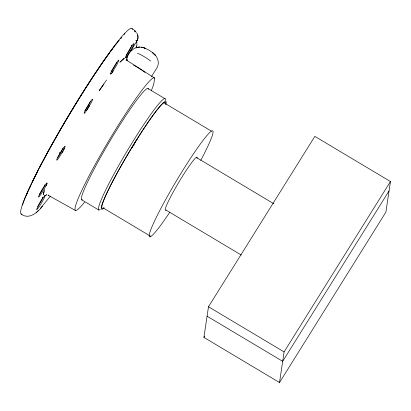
<?xml version="1.0" encoding="UTF-8"?>
<svg xmlns="http://www.w3.org/2000/svg" width="411" height="411" viewBox="0 0 411 411"><rect width="100%" height="100%" fill="white"/><g stroke="black" fill="none" stroke-linecap="round" stroke-linejoin="round"><path stroke-width="0.62" d="M63.109 147.945L59.652 154.659A5.672 0.514 -59.2 0 1 57.252 157.577M46.998 183.722L46.839 182.926C43.407 187.108 40.186 191.927 38.562 197.075L39.507 196.206A8.256 0.745 -59.2 0 0 44.753 188.027L46.813 184.256L47.049 183.09M126.115 60.304L126.264 59.282L127.014 60.037L126.871 57.982L127.883 55.547L137.166 40.653M126.855 58.177L127.713 55.737M127.477 60.777L154.675 78.105L153.76 84.193A77.222 6.966 -59.2 0 1 151.263 90.672M203.913 337.405L208.49 306.77L314.852 136.38L390.45 181.518L385.872 212.148L279.516 382.538L203.913 337.405L204.596 336.316M279.516 382.538L284.093 351.908L390.45 181.518M136.729 46.104L136.082 48.061L136.92 45.107L136.704 41.367M90.59 101.049L88.247 105.879L84.918 110.682M22.605 205.063L22.872 204.005M44.542 189.764L43.232 194.619L44.136 191.577M135.769 40.735L137.341 40.314C138.404 37.833 138.286 34.771 136.534 32.628M125.54 57.34L125.894 56.276A8.251 0.745 -59.2 0 1 133.159 44.229A8.251 0.745 -59.2 0 1 130.528 50.784L125.638 57.73L125.54 57.34L125.781 57.746L126.295 57.114M46.597 194.747C41.85 197.121 38.968 204.339 36.62 209.461A8.251 0.745 -59.2 0 0 39.97 205.418A8.251 0.745 -59.2 0 0 44.758 196.843L45.184 195.508M23.006 203.476L24.352 199.751M24.568 199.207L28.097 191.146L26.268 195.528M64.327 148.556L59.58 156.735L57.458 159.663L56.934 160.213L56.661 159.92A8.251 0.745 -59.2 0 1 59.287 154.515L62.868 148.756A8.251 0.745 -59.2 0 1 65.01 146.948L63.695 150.041M28.349 190.612L33.404 179.823L32.402 181.991M132.07 147.703L133.842 144.266M29.104 188.998L30.625 185.762M46.813 184.256L45.924 185.864M89.588 105.719L85.36 112.193A8.251 0.745 -59.2 0 1 86.937 107.25L90.297 101.861A8.251 0.745 -59.2 0 1 90.929 103.269L86.644 110.436M127.883 55.547L127.22 55.701M133.447 145.936L134.233 144.513M113.231 70.82L111.684 73.168L110.425 74.186A8.251 0.745 -59.2 0 1 114.643 65.688L116.781 62.41A8.251 0.745 -59.2 0 1 118.938 60.145L116.822 64.83L112.157 72.577M59.302 153.318L60.016 152.121M134.104 143.804L136.046 140.66M63.207 150.991L61.963 152.969M151.51 76.605L157.033 67.687C160.074 62.508 157.279 55.747 152.527 52.665L153.904 53.867L152.378 52.418L147.878 49.495L143.567 47.697L141.163 47.26L143.799 47.733L145.684 48.575L143.799 47.733C139.519 46.238 134.176 47.28 131.335 50.979M389.042 190.94L282.681 361.331L207.082 316.198M106.552 80.032L99.262 90.6L103.911 83.983M103.67 61.208L110.78 50.938L119.257 40.165M101.188 64.784L94.057 75.018A105.966 9.556 -59.2 0 0 61.023 128.422L56.615 136.385A105.755 3.226 -60.4 0 0 44.034 159.139A105.755 4.033 -61.3 0 0 39.461 167.95M101.907 63.746L102.997 62.184M136.37 140.192L137.577 138.558M109.886 52.49L102.817 62.082L94.232 75.121A105.966 9.556 -59.2 0 0 61.198 128.525L56.615 136.385A104.101 27.511 -55.3 0 0 44.044 159.129A104.096 25.153 -52.8 0 0 33.666 179.294A105.755 4.033 -61.3 0 1 38.012 170.765M50.43 196.124L40.53 208.218M110.955 51.046L112.393 49.13M113.837 47.214L114.556 46.258M117.13 42.975L117.865 42.04M37.658 206.707L41.727 200.434L43.016 197.234M42.246 198.045L42.723 197.475M21.131 214.044C28.934 220.178 37.92 212.287 42.544 206.075M110.965 73.846L111.684 73.168M36.189 212.579L38.177 210.725M116.349 62.22C118.019 61.244 114.571 66.376 114.335 67.044A5.672 0.514 -59.2 0 1 111.15 71.535M44.403 196.026L44.984 195.595M45.184 195.718L46.592 194.716M131.592 45.575L131.957 45.323L129.84 49.87L127.569 53.461L126.115 54.997M44.737 184.811C45.349 185.515 43.304 188.084 42.847 189.245A5.672 0.514 -59.2 0 1 39.41 194.3L39.127 194.408M136.509 47.558L139.432 47.044L136.329 47.589M48.832 195.081L47.979 195.153L75.634 210.596M148.022 88.565L165.078 98.748M163.963 102.791L211.434 131.13M196.288 157.449L273.757 203.697M166.003 210.083L241.272 255.026M103.392 208.064L150.858 236.402M81.707 199.823L98.763 210.006M208.49 306.77L284.093 351.908M131.946 28.58L135.265 30.912M126.716 59.975L127.297 60.623L126.264 59.282M127.014 60.037L126.907 59.179M137.752 34.992L137.952 38.053L137.341 40.314M82.508 199.756A64.763 5.841 -59.2 0 1 109.573 141.667A64.763 5.841 -59.2 0 1 148.407 89.197M100.325 209.507A64.763 5.841 -59.2 0 1 127.246 150.806A64.763 5.841 -59.2 0 1 165.422 100.705M104.245 207.863A62.708 5.656 -59.2 0 1 128.551 152.979A62.708 5.656 -59.2 0 1 165.946 104.343M137.521 53.189A15.418 3.293 32 0 1 150.703 61.059M133.524 65.123A15.418 3.293 32 0 1 144.985 72.485M121.564 37.447A104.096 15.921 -69.4 0 0 120.819 38.398A105.755 7.213 -55.7 0 1 121.63 37.493M124.143 34.478A104.096 15.921 -69.4 0 1 124.908 33.702M22.024 214.162A108.026 9.741 -59.2 0 1 68.38 115.969A108.026 9.741 -59.2 0 1 132.434 29.366M84.538 202.222A77.222 6.966 -59.2 0 1 98.943 157.737A77.222 6.966 -59.2 0 1 154.675 78.105M103.778 207.796A61.681 5.564 -59.2 0 1 128.962 152.476A61.681 5.564 -59.2 0 1 165.587 104.307M169.774 212.266A61.681 5.564 -59.2 0 1 153.822 222.582A61.681 5.564 -59.2 0 1 202.438 141.179A61.681 5.564 -59.2 0 1 200.748 160.408M166.198 209.954A30.84 2.779 -59.2 0 1 178.79 182.294A30.84 2.779 -59.2 0 1 197.1 158.209M124.292 58.239L119.986 62.133L124.292 58.239M135.219 31.431L134.428 31.015L135.99 32.048L135.219 31.431M155.199 55.131L153.858 53.949L155.63 55.526L155.199 55.131M136.776 42.261L136.514 41.074L136.776 42.261"/></g></svg>
